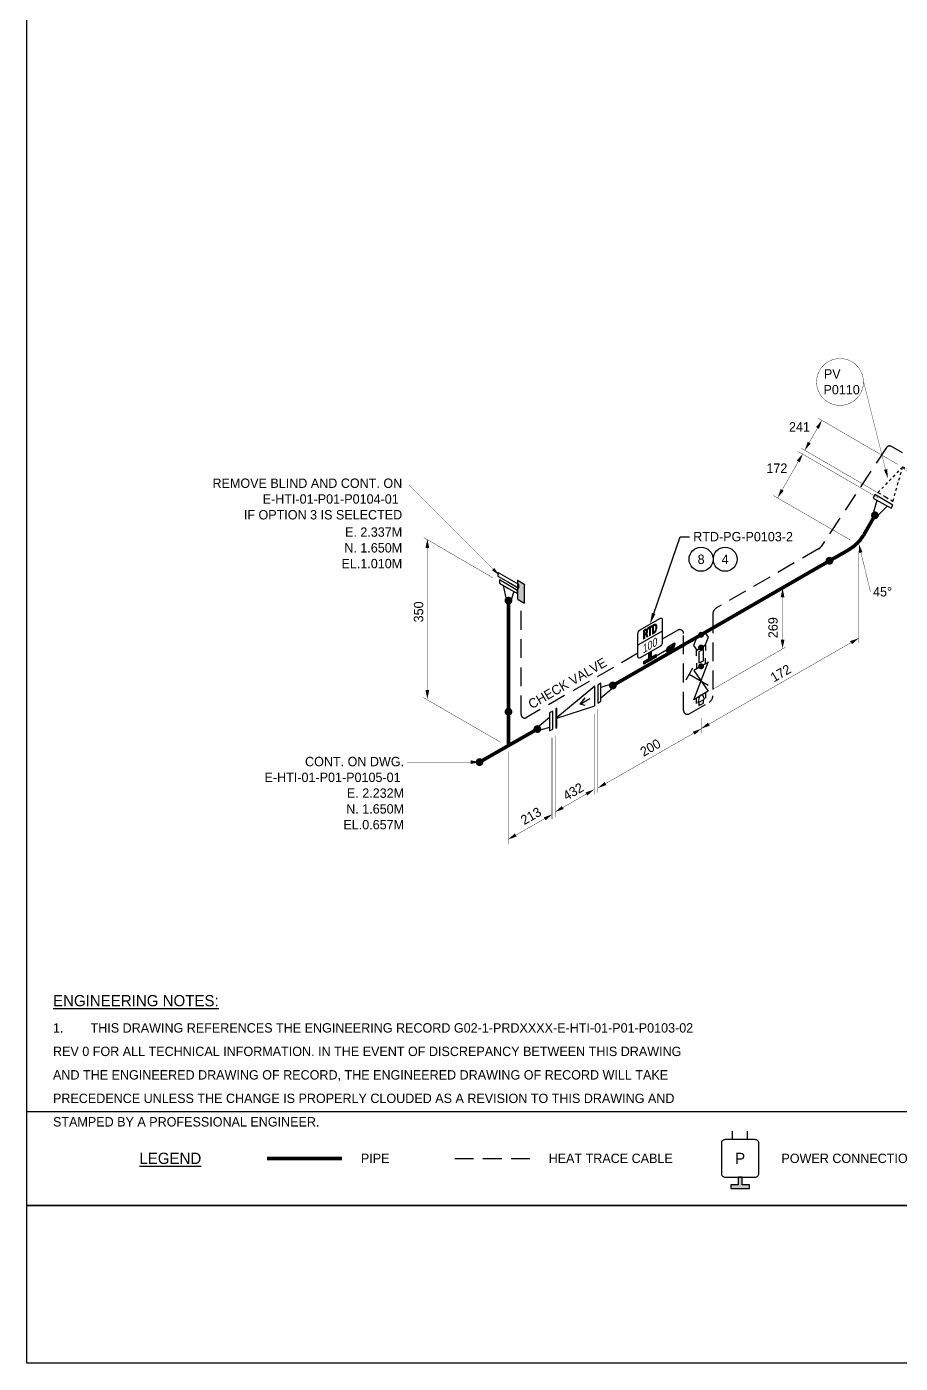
# Model space of a CAD drawing. Extents: x 0 to 847, y -42 to 494.
# Drawn here: x 0 to 232.7, y -42 to 313.8 of the extents above; entities that cross this region are included whole.
import ezdxf
from ezdxf import colors
from ezdxf.entities.mleader import LeaderData, LeaderLine
from ezdxf.enums import TextEntityAlignment as Align
from ezdxf.math import Vec2, Vec3

# ---------------------------------------------------------------- set-up
doc = ezdxf.new("R2010")
doc.units = 0
doc.header["$LTSCALE"] = 10
doc.header["$MEASUREMENT"] = 0
doc.linetypes.add('DASHED', pattern=[0.75, 0.5, -0.25])
doc.layers.get('Defpoints').update_dxf_attribs({"color": 9})
for name, color, linetype in [('DIMENSION', 2, 'Continuous'), ('ENGINEERING NOTE', 2, 'Continuous'), ('HEAT_TRACE', 3, 'DASHED'), ('PIPE', 7, 'Continuous'), ('SYMBOL-3', 3, 'Continuous'), ('TABLE-1', 1, 'Continuous'), ('TEXT-2', 2, 'Continuous'), ('TEXT2', 40, 'Continuous'), ('TITLE', 7, 'Continuous'), ('WELDS', 7, 'Continuous'), ('Wipeout', 7, 'Continuous')]:
    doc.layers.add(name, color=color, linetype=linetype)
doc.styles.add('framdcn', font='', dxfattribs={"height": 2.4})
doc.styles.add('Scovan Elec', font='')
doc.styles.get("Standard").update_dxf_attribs({"font": ''})
doc.styles.get('framdcn').set_extended_font_data('Franklin Gothic Medium Cond')
doc.styles.get('Scovan Elec').set_extended_font_data('Franklin Gothic Medium Cond')
doc.styles.get('Standard').set_extended_font_data('Franklin Gothic Medium Cond')

# ---------------------------------------------------------------- blocks, each defined once
blk = doc.blocks.new('*U12')
at = {"layer": 'SYMBOL-3'}
h = blk.add_hatch(color=256, dxfattribs=at)
h.dxf.hatch_style = 1
h.paths.add_polyline_path([(190.5, 47.54), (190.5, 49.54), (189.5, 49.54), (189.5, 47.54), (187.5, 47.54), (187.5, 46.54), (192.5, 46.54), (192.5, 47.54)])
at = {"layer": 'Defpoints'}
blk.add_lwpolyline([(189.5, 49.54), (189.5, 47.54), (187.5, 47.54), (187.5, 46.54), (192.5, 46.54), (192.5, 47.54), (190.5, 47.54), (190.5, 49.54)], close=True, dxfattribs=at)
at = {"layer": 'HEAT_TRACE', "linetype": 'DASHED'}
blk.add_line((114, 54.54), (134, 54.54), dxfattribs=at)
at = {"layer": 'PIPE', "const_width": 0.95}
blk.add_lwpolyline([(64, 54.54), (84, 54.54)], dxfattribs=at)
at = {"layer": 'SYMBOL-3'}
for p, q in [((188, 59.81), (188, 61.81)), ((192, 59.81), (192, 61.81))]:
    blk.add_line(p, q, dxfattribs=at)
blk.add_lwpolyline([(185, 58.54), (185, 50.54, 0.414214), (186, 49.54), (194, 49.54, 0.414214), (195, 50.54), (195, 58.54, 0.414214), (194, 59.54), (186, 59.54, 0.414214)], format="xyb", close=True, dxfattribs=at)
at = {"layer": 'TABLE-1'}
blk.add_lwpolyline([(0, 67.04), (843.77, 67.04)], dxfattribs=at)
at = {"layer": 'TEXT-2'}
blk.add_text('P', height=3, rotation=360, dxfattribs=at).set_placement((190, 54.54), align=Align.MIDDLE)
at = {"layer": 'TEXT-2', "attachment_point": 4, "style": 'Scovan Elec'}
for s, insert, char_height in [('{\\LLEGEND}', (30, 54.54), 3), ('PIPE', (89, 54.54), 2.5), ('HEAT TRACE CABLE', (139, 54.54), 2.5), ('POWER CONNECTION KIT', (201, 54.54), 2.5)]:
    blk.add_mtext(s, dxfattribs=dict(at, insert=insert, char_height=char_height))
blk = doc.blocks.new('block1')
at = {"layer": 'TEXT2'}
blk.add_hatch(color=256, dxfattribs=at).paths.add_polyline_path([(0, 0), (-2.4, -0.5), (-2.4, 0.5)])
at = {"layer": 'TEXT2', "linetype": 'ByBlock', "const_width": 0.1, "flags": 128}
blk.add_lwpolyline([(-19.2, 0), (0, 0)], dxfattribs=at)
blk = doc.blocks.new('block2')
at = {"layer": 'TEXT2', "style": 'framdcn'}
for s, p in [('E. 2.232M', (0, 0)), ('N. 1.650M', (0, -4.2)), ('EL.0.657M', (0, -8.4))]:
    blk.add_text(s, height=2.5, dxfattribs=at).set_placement(p, align=Align.RIGHT)
blk = doc.blocks.new('block5')
at = {"layer": 'TEXT2', "style": 'framdcn'}
for s, p in [('E. 2.337M', (0, 0)), ('N. 1.650M', (0, -4.2)), ('EL.1.010M', (0, -8.4))]:
    blk.add_text(s, height=2.5, dxfattribs=at).set_placement(p, align=Align.RIGHT)
blk = doc.blocks.new('block6')
at = {"layer": 'TEXT2'}
blk.add_hatch(color=256, dxfattribs=at).paths.add_polyline_path([(0, 0), (-2, 1.4), (-1.4, 2)])
at = {"layer": 'TEXT2', "linetype": 'ByBlock', "const_width": 0.1, "flags": 128}
blk.add_lwpolyline([(-24, 24), (0, 0)], dxfattribs=at)
blk = doc.blocks.new('block14')
at = {"layer": 'TEXT2'}
blk.add_hatch(color=256, dxfattribs=at).paths.add_polyline_path([(0, 0), (1, -2.2), (0.1, -2.4)])
at = {"layer": 'TEXT2', "linetype": 'ByBlock', "const_width": 0.1, "flags": 128}
blk.add_lwpolyline([(3.1, -12.7), (0, 0)], dxfattribs=at)
blk = doc.blocks.new('block16')
at = {"layer": 'TEXT2'}
blk.add_hatch(color=256, dxfattribs=at).paths.add_polyline_path([(0, 0), (-1, 2.2), (-0.1, 2.4)])
at = {"layer": 'TEXT2', "linetype": 'ByBlock', "const_width": 0.1, "flags": 128}
blk.add_lwpolyline([(-6.4, 25.6), (0, 0)], dxfattribs=at)
blk = doc.blocks.new('block17')
at = {"layer": 'TEXT2', "style": 'framdcn'}
for s, p in [('PV', (0, 0)), ('P0110', (-0.1, -4.2))]:
    blk.add_text(s, height=2.5, dxfattribs=at).set_placement(p)
blk = doc.blocks.new('block50')
at = {"layer": 'PIPE', "linetype": 'ByBlock', "const_width": 0.95, "flags": 128}
for points in [[(7.7, 13.4), (7.7, 4.4)], [(15.4, 8.8), (7.7, 4.4)], [(7.7, 4.4), (0, 0)]]:
    blk.add_lwpolyline(points, dxfattribs=at)
at = {"flags": 1}
for tag in ['Tag', 'UCI', 'Pipe Ref', 'Description', 'Key']:
    blk.add_attdef(tag, (0, 0), '', height=1, dxfattribs=at)
blk = doc.blocks.new('block51')
at = {"layer": 'PIPE', "linetype": 'ByBlock', "const_width": 0.95, "flags": 128}
blk.add_lwpolyline([(0, 29.6), (0, 0)], dxfattribs=at)
at = {"flags": 1}
for tag in ['Tag', 'UCI', 'Pipe Ref', 'Description', 'Key']:
    blk.add_attdef(tag, (0, 0), '', height=1, dxfattribs=at)
blk = doc.blocks.new('block52')
at = {"layer": 'PIPE', "linetype": 'ByBlock', "flags": 128}
for points in [[(-2.4, 2.3), (-2.4, 1.4)], [(2.4, -0.5), (-2.4, 2.3)], [(-2.4, 1.4), (0, 0)], [(-0.5, -2.9), (-1.3, 0.8)], [(0, 0), (2.4, -1.3)], [(0.5, -3.5), (-0.5, -2.9)], [(1.4, -0.8), (0.5, -3.5)], [(2.4, -1.3), (2.4, -0.5)]]:
    blk.add_lwpolyline(points, dxfattribs=at)
at = {"flags": 1}
for tag in ['Tag', 'UCI', 'Pipe Ref', 'Description', 'Key']:
    blk.add_attdef(tag, (0, 0), '', height=1, dxfattribs=at)
blk = doc.blocks.new('block53')
at = {"layer": 'PIPE', "linetype": 'ByBlock', "flags": 128}
for points in [[(-2.8, 2.6), (-2.8, 1.6)], [(2.8, -0.6), (-2.8, 2.6)], [(-2.8, 1.6), (0, 0)], [(0, 0), (2.8, -1.6)], [(2.8, -1.6), (2.8, -0.6)]]:
    blk.add_lwpolyline(points, dxfattribs=at)
at = {"flags": 1}
for tag in ['Tag', 'UCI', 'Pipe Ref', 'Description', 'Key']:
    blk.add_attdef(tag, (0, 0), '', height=1, dxfattribs=at)
blk = doc.blocks.new('block54')
at = {"layer": 'PIPE', "linetype": 'ByBlock', "flags": 128}
for points in [[(-3.2, -1.4), (0, 1.3)], [(0.9, 2.9), (0, 2.4)], [(0, 2.4), (0, 0)], [(0, 0), (0, -2.4)], [(0.9, -1.9), (0.9, 2.9)], [(-3.2, -2.4), (-3.2, -1.4)], [(0, -1.5), (-3.2, -2.4)], [(0, -2.4), (0.9, -1.9)]]:
    blk.add_lwpolyline(points, dxfattribs=at)
at = {"flags": 1}
for tag in ['Tag', 'UCI', 'Pipe Ref', 'Description', 'Key']:
    blk.add_attdef(tag, (0, 0), '', height=1, dxfattribs=at)
blk = doc.blocks.new('block55')
at = {"layer": 'PIPE', "linetype": 'ByBlock', "flags": 128}
for points in [[(10.4, 8.6), (0, 0)], [(10.4, 3.4), (10.4, 8.6)], [(6.5, 3.8), (7.8, 5.5)], [(6.5, 3.8), (9.1, 5.3)], [(7.8, 3.5), (6.5, 3.8)], [(0, 0), (10.4, 3.4)], [(0.3, 2.8), (0, 2.6)], [(0, 2.6), (0, 0)], [(0, 0), (0, -2.6)], [(0.3, -2.4), (0.3, 2.8)], [(0, -2.6), (0.3, -2.4)]]:
    blk.add_lwpolyline(points, dxfattribs=at)
at = {"flags": 1}
for tag in ['Tag', 'UCI', 'Pipe Ref', 'Description', 'Key']:
    blk.add_attdef(tag, (0, 0), '', height=1, dxfattribs=at)
blk = doc.blocks.new('block56')
at = {"layer": 'PIPE', "linetype": 'ByBlock', "flags": 128}
for points in [[(0.8, 2.9), (0, 2.4)], [(0, 2.4), (0, 0)], [(0, 0), (0, -2.4)], [(0.8, -1.9), (0.8, 2.9)], [(4.1, 2.8), (0.8, 1.8)], [(0.8, -1), (4.1, 1.8)], [(4.1, 1.8), (4.1, 2.8)], [(0, -2.4), (0.8, -1.9)]]:
    blk.add_lwpolyline(points, dxfattribs=at)
at = {"flags": 1}
for tag in ['Tag', 'UCI', 'Pipe Ref', 'Description', 'Key']:
    blk.add_attdef(tag, (0, 0), '', height=1, dxfattribs=at)
blk = doc.blocks.new('block57')
at = {"layer": 'PIPE', "linetype": 'ByBlock', "const_width": 0.95, "flags": 128}
blk.add_lwpolyline([(23.5, 13.5), (0, 0)], dxfattribs=at)
at = {"flags": 1}
for tag in ['Tag', 'UCI', 'Pipe Ref', 'Description', 'Key']:
    blk.add_attdef(tag, (0, 0), '', height=1, dxfattribs=at)
blk = doc.blocks.new('block58')
at = {"layer": 'PIPE', "linetype": 'ByBlock', "flags": 128}
for points in [[(0, 0), (-1.1, -0.6)], [(1.1, 0.6), (0, 0)], [(2, -0.6), (1.1, 0.6)], [(-1.1, -0.6), (-2, -2.9)], [(-2, -2.9), (-1.1, -4.1)], [(-1.2, -4.1), (1.2, -2.7)], [(-1.1, -4.1), (1.1, -2.8)], [(1.1, -2.8), (2, -0.6)], [(1.2, -2.7), (1.2, -4.2)], [(-1.2, -5.6), (-1.2, -4.1)]]:
    blk.add_lwpolyline(points, dxfattribs=at)
at = {"flags": 1}
for tag in ['Tag', 'UCI', 'Pipe Ref', 'Description', 'Key']:
    blk.add_attdef(tag, (0, 0), '', height=1, dxfattribs=at)
blk = doc.blocks.new('block59')
at = {"layer": 'PIPE', "linetype": 'ByBlock', "flags": 128}
for points in [[(0, 0), (-0.6, -0.3)], [(0.6, 0.3), (0, 0)], [(0.6, -2.7), (0.6, 0.3)], [(-0.6, -0.3), (-0.6, -3.3)], [(-0.6, -3.3), (0.6, -2.7)]]:
    blk.add_lwpolyline(points, dxfattribs=at)
at = {"flags": 1}
for tag in ['Tag', 'UCI', 'Pipe Ref', 'Description', 'Key']:
    blk.add_attdef(tag, (0, 0), '', height=1, dxfattribs=at)
blk = doc.blocks.new('block60')
at = {"layer": 'PIPE', "linetype": 'ByBlock', "flags": 128}
for points in [[(0, -1.5), (0, 0)], [(-3.5, -2.7), (-5.3, -5.9)], [(-3.1, -11.1), (0.7, -1.1)], [(-1.2, -2.2), (-3.1, -3.3)], [(-3.1, -3.3), (0.7, -8.8)], [(-2.4, -1.4), (-2.4, -2.9)], [(-2.4, -2.9), (0, -1.5)], [(0.7, -1.1), (-1.2, -2.2)], [(-4.4, -4.3), (0.7, -7.2)], [(0.7, -8.8), (-3.1, -11.1)], [(-2.4, -10.6), (0, -9.2)], [(-2.4, -12.1), (-2.4, -10.6)], [(0, -9.2), (0, -10.7)]]:
    blk.add_lwpolyline(points, dxfattribs=at)
at = {"flags": 1}
for tag in ['Tag', 'UCI', 'Pipe Ref', 'Description', 'Key']:
    blk.add_attdef(tag, (0, 0), '', height=1, dxfattribs=at)
blk = doc.blocks.new('block61')
at = {"layer": 'PIPE', "linetype": 'ByBlock', "flags": 128}
for points in [[(0, 0), (-0.4, -0.2)], [(0.4, 0.2), (0, 0)], [(0.9, -1), (0.4, 0.2)], [(-0.4, -0.2), (-0.9, -2)], [(-0.9, -2), (0.9, -1)], [(-0.6, -1.8), (-0.6, -2.7)], [(-0.6, -2.7), (0.6, -2.1)], [(0.6, -2.1), (0.6, -1.2)]]:
    blk.add_lwpolyline(points, dxfattribs=at)
at = {"flags": 1}
for tag in ['Tag', 'UCI', 'Pipe Ref', 'Description', 'Key']:
    blk.add_attdef(tag, (0, 0), '', height=1, dxfattribs=at)
blk = doc.blocks.new('block62')
at = {"layer": 'PIPE', "linetype": 'ByBlock', "const_width": 0.95, "flags": 128}
blk.add_lwpolyline([(34.2, 19.7), (0, 0)], dxfattribs=at)
at = {"flags": 1}
for tag in ['Tag', 'UCI', 'Pipe Ref', 'Description', 'Key']:
    blk.add_attdef(tag, (0, 0), '', height=1, dxfattribs=at)
blk = doc.blocks.new('block63')
at = {"layer": 'PIPE', "linetype": 'ByBlock', "const_width": 0.95, "flags": 128}
for points in [[(12.59, -0.49), (9.69, -5.59)], [(9.69, -5.59), (9.69, -5.6), (8.57, -7.19), (7.19, -8.57), (5.59, -9.69)], [(5.59, -9.69), (0.49, -12.59)]]:
    blk.add_lwpolyline(points, dxfattribs=at)
at = {"flags": 1}
for tag in ['Tag', 'UCI', 'Pipe Ref', 'Description', 'Key']:
    blk.add_attdef(tag, (0, 0), '', height=1, dxfattribs=at)
blk = doc.blocks.new('block64')
at = {"layer": 'PIPE', "linetype": 'ByBlock', "flags": 128}
for points in [[(-1.9, 2.3), (-2.4, 1.4)], [(-2.4, 1.4), (0, 0)], [(-2.4, -2.9), (-1.3, 0.8)], [(2.9, -0.5), (-1.9, 2.3)], [(0, 0), (2.4, -1.3)], [(-1.4, -3.5), (-2.4, -2.9)], [(1.4, -0.8), (-1.4, -3.5)], [(2.4, -1.3), (2.9, -0.5)]]:
    blk.add_lwpolyline(points, dxfattribs=at)
at = {"flags": 1}
for tag in ['Tag', 'UCI', 'Pipe Ref', 'Description', 'Key']:
    blk.add_attdef(tag, (0, 0), '', height=1, dxfattribs=at)
blk = doc.blocks.new('block66')
at = {"layer": 'PIPE', "flags": 128}
for points in [[(4.6, 8), (4, 7.4)], [(4.4, 7.3), (4.6, 8)], [(5.2, 7.7), (4.6, 7.9)], [(4.6, 7.9), (5.2, 7.4)], [(6.4, 7.3), (5.8, 7.5)], [(0.5, 3.8), (0, 3.2)], [(1.5, 4.8), (1, 4.3)], [(2.5, 5.9), (2, 5.3)], [(3.5, 6.9), (3, 6.4)], [(3.2, 3.1), (3.4, 3.8)], [(3.6, 4.5), (3.8, 5.2)], [(4, 5.9), (4.2, 6.6)], [(5.7, 7), (6.2, 6.5)], [(6.8, 6.1), (7.3, 5.7)], [(7.6, 7), (7, 7.1)], [(7.8, 5.2), (8.4, 4.8)], [(8.9, 6.6), (8.2, 6.8)], [(8.9, 4.3), (9.4, 3.9)], [(10.1, 6.2), (9.5, 6.4)], [(11.3, 5.8), (10.7, 6)], [(12.5, 5.4), (11.9, 5.6)], [(12.6, 4.5), (12.6, 5.3)], [(12.6, 2.9), (12.6, 3.7)], [(-1.5, 1.7), (-2, 1.2)], [(-2, 1.2), (-1.3, 0.8)], [(-0.5, 2.7), (-1, 2.2)], [(-0.6, 0.4), (0, 0)], [(0, 0), (0.7, -0.4)], [(2.4, 0.3), (2.6, 1)], [(2.8, 1.7), (3, 2.4)], [(10, 3.5), (10.5, 3)], [(11, 2.6), (11.6, 2.1)], [(12.1, 1.7), (12.6, 1.3)], [(12.6, 1.3), (12.6, 2.1)], [(1.4, -0.8), (2, -1.2)], [(2, -1.2), (2.2, -0.4)]]:
    blk.add_lwpolyline(points, dxfattribs=at)
at = {"flags": 1}
for tag in ['Tag', 'UCI', 'Pipe Ref', 'Description', 'Key']:
    blk.add_attdef(tag, (0, 0), '', height=1, dxfattribs=at)
blk = doc.blocks.new('block108')
at = {"layer": 'WELDS'}
h = blk.add_hatch(color=256, dxfattribs=at)
edge = h.paths.add_edge_path(flags=0)
edge.add_arc((0, 0), 1.05, 0, 360)
at = {"flags": 1}
for tag in ['Tag', 'UCI', 'Pipe Ref', 'Description', 'Key']:
    blk.add_attdef(tag, (0, 0), '', height=1, dxfattribs=at)
blk = doc.blocks.new('block109')
at = {"layer": 'WELDS'}
h = blk.add_hatch(color=256, dxfattribs=at)
edge = h.paths.add_edge_path(flags=0)
edge.add_arc((0, 0), 1.05, 0, 360)
at = {"flags": 1}
for tag in ['Tag', 'UCI', 'Pipe Ref', 'Description', 'Key']:
    blk.add_attdef(tag, (0, 0), '', height=1, dxfattribs=at)
blk = doc.blocks.new('block110')
at = {"layer": 'WELDS'}
h = blk.add_hatch(color=256, dxfattribs=at)
edge = h.paths.add_edge_path(flags=0)
edge.add_arc((0, 0), 1.05, 0, 360)
at = {"flags": 1}
for tag in ['Tag', 'UCI', 'Pipe Ref', 'Description', 'Key']:
    blk.add_attdef(tag, (0, 0), '', height=1, dxfattribs=at)
blk = doc.blocks.new('block111')
at = {"layer": 'WELDS'}
h = blk.add_hatch(color=256, dxfattribs=at)
edge = h.paths.add_edge_path(flags=0)
edge.add_arc((0, 0), 1.05, 0, 360)
at = {"flags": 1}
for tag in ['Tag', 'UCI', 'Pipe Ref', 'Description', 'Key']:
    blk.add_attdef(tag, (0, 0), '', height=1, dxfattribs=at)
blk = doc.blocks.new('block112')
at = {"layer": 'WELDS'}
h = blk.add_hatch(color=256, dxfattribs=at)
edge = h.paths.add_edge_path(flags=0)
edge.add_arc((0, 0), 1.05, 0, 360)
at = {"flags": 1}
for tag in ['Tag', 'UCI', 'Pipe Ref', 'Description', 'Key']:
    blk.add_attdef(tag, (0, 0), '', height=1, dxfattribs=at)
blk = doc.blocks.new('block113')
at = {"layer": 'WELDS'}
h = blk.add_hatch(color=256, dxfattribs=at)
edge = h.paths.add_edge_path(flags=0)
edge.add_arc((0, 0), 0.8, 0, 360)
at = {"flags": 1}
for tag in ['Tag', 'UCI', 'Pipe Ref', 'Description', 'Key']:
    blk.add_attdef(tag, (0, 0), '', height=1, dxfattribs=at)
blk = doc.blocks.new('block114')
at = {"layer": 'WELDS'}
h = blk.add_hatch(color=256, dxfattribs=at)
edge = h.paths.add_edge_path(flags=0)
edge.add_arc((0, 0), 0.8, 0, 360)
at = {"flags": 1}
for tag in ['Tag', 'UCI', 'Pipe Ref', 'Description', 'Key']:
    blk.add_attdef(tag, (0, 0), '', height=1, dxfattribs=at)
blk = doc.blocks.new('block115')
at = {"layer": 'WELDS'}
h = blk.add_hatch(color=256, dxfattribs=at)
edge = h.paths.add_edge_path(flags=0)
edge.add_arc((0, 0), 0.8, 0, 360)
at = {"flags": 1}
for tag in ['Tag', 'UCI', 'Pipe Ref', 'Description', 'Key']:
    blk.add_attdef(tag, (0, 0), '', height=1, dxfattribs=at)
blk = doc.blocks.new('block116')
at = {"layer": 'WELDS'}
h = blk.add_hatch(color=256, dxfattribs=at)
edge = h.paths.add_edge_path(flags=0)
edge.add_arc((0, 0), 1.05, 0, 360)
at = {"flags": 1}
for tag in ['Tag', 'UCI', 'Pipe Ref', 'Description', 'Key']:
    blk.add_attdef(tag, (0, 0), '', height=1, dxfattribs=at)
blk = doc.blocks.new('block117')
at = {"layer": 'WELDS'}
h = blk.add_hatch(color=256, dxfattribs=at)
edge = h.paths.add_edge_path(flags=0)
edge.add_arc((0, 0), 1.05, 0, 360)
at = {"flags": 1}
for tag in ['Tag', 'UCI', 'Pipe Ref', 'Description', 'Key']:
    blk.add_attdef(tag, (0, 0), '', height=1, dxfattribs=at)
blk = doc.blocks.new('*U165')
blk.add_wipeout([(0, 3.2), (-0.4, 3.17), (-0.8, 3.1), (-1.18, 2.98), (-1.54, 2.8), (-1.88, 2.59), (-2.19, 2.33), (-2.47, 2.04), (-2.7, 1.71), (-2.9, 1.36), (-3.04, 0.99), (-3.14, 0.6), (-3.19, 0.2), (-3.19, -0.2), (-3.14, -0.6), (-3.04, -0.99), (-2.9, -1.36), (-2.7, -1.71), (-2.47, -2.04), (-2.19, -2.33), (-1.88, -2.59), (-1.54, -2.8), (-1.18, -2.98), (-0.8, -3.1), (-0.4, -3.17), (0, -3.2), (0.4, -3.17), (0.8, -3.1), (1.18, -2.98), (1.54, -2.8), (1.88, -2.59), (2.19, -2.33), (2.47, -2.04), (2.7, -1.71), (2.9, -1.36), (3.04, -0.99), (3.14, -0.6), (3.19, -0.2), (3.19, 0.2), (3.14, 0.6), (3.04, 0.99), (2.9, 1.36), (2.7, 1.71), (2.47, 2.04), (2.19, 2.33), (1.88, 2.59), (1.54, 2.8), (1.18, 2.98), (0.8, 3.1), (0.4, 3.17)]).dxf.layer = 'Wipeout'
blk.add_circle((0, 0), 3.2)
at = {"color": 2}
blk.add_attdef('TAG1', text='', height=2.5, dxfattribs=at).set_placement((0, 0), align=Align.MIDDLE)
blk.add_attdef('TAG2', text='', height=2.5, dxfattribs=at).set_placement((3, -3), align=Align.MIDDLE_LEFT)
blk = doc.blocks.new('*U166')
blk.add_wipeout([(0, 3.2), (-0.4, 3.17), (-0.8, 3.1), (-1.18, 2.98), (-1.54, 2.8), (-1.88, 2.59), (-2.19, 2.33), (-2.47, 2.04), (-2.7, 1.71), (-2.9, 1.36), (-3.04, 0.99), (-3.14, 0.6), (-3.19, 0.2), (-3.19, -0.2), (-3.14, -0.6), (-3.04, -0.99), (-2.9, -1.36), (-2.7, -1.71), (-2.47, -2.04), (-2.19, -2.33), (-1.88, -2.59), (-1.54, -2.8), (-1.18, -2.98), (-0.8, -3.1), (-0.4, -3.17), (0, -3.2), (0.4, -3.17), (0.8, -3.1), (1.18, -2.98), (1.54, -2.8), (1.88, -2.59), (2.19, -2.33), (2.47, -2.04), (2.7, -1.71), (2.9, -1.36), (3.04, -0.99), (3.14, -0.6), (3.19, -0.2), (3.19, 0.2), (3.14, 0.6), (3.04, 0.99), (2.9, 1.36), (2.7, 1.71), (2.47, 2.04), (2.19, 2.33), (1.88, 2.59), (1.54, 2.8), (1.18, 2.98), (0.8, 3.1), (0.4, 3.17)]).dxf.layer = 'Wipeout'
blk.add_circle((0, 0), 3.2)
at = {"color": 2}
blk.add_attdef('TAG1', text='', height=2.5, dxfattribs=at).set_placement((0, 0), align=Align.MIDDLE)
blk.add_attdef('TAG2', text='', height=2.5, dxfattribs=at).set_placement((3, -3), align=Align.MIDDLE_LEFT)
blk = doc.blocks.new('*U154')
h = blk.add_hatch(color=7)
h.dxf.hatch_style = 1
h.paths.add_polyline_path([(-0.63, 2.01), (-0.63, 2.14), (-0.68, 2.31), (-0.76, 2.42), (-0.86, 2.45), (-1, 2.43), (-1.18, 2.35), (-1.7, 2.05), (-1.7, -0.26), (-1.41, -0.09), (-1.41, 0.87), (-1.14, 1.02), (-0.87, 0.22), (-0.56, 0.4), (-0.89, 1.25), (-0.8, 1.37), (-0.71, 1.57), (-0.64, 1.78)])
h.paths.add_polyline_path([(-0.94, 2.02), (-0.91, 1.85), (-0.91, 1.74), (-0.98, 1.52), (-1.04, 1.43), (-1.19, 1.29), (-1.41, 1.17), (-1.41, 1.92), (-1.17, 2.06), (-1.02, 2.1)], flags=16)
h.paths.add_polyline_path([(-0.54, 2.72), (-0.54, 2.4), (-0.15, 2.62), (-0.15, 0.63), (0.13, 0.8), (0.13, 2.79), (0.52, 3.01), (0.52, 3.33)])
h.paths.add_polyline_path([(1.04, 3.63), (0.64, 3.41), (0.64, 1.09), (1.06, 1.33), (1.07, 1.34), (1.25, 1.46), (1.39, 1.6), (1.51, 1.76), (1.58, 1.88), (1.68, 2.09), (1.75, 2.33), (1.79, 2.52), (1.82, 2.74), (1.83, 2.97), (1.82, 3.16), (1.79, 3.34), (1.74, 3.51), (1.7, 3.59), (1.61, 3.7), (1.49, 3.76), (1.37, 3.76), (1.21, 3.72)])
h.paths.add_polyline_path([(1.23, 3.4), (1.34, 3.38), (1.42, 3.31), (1.48, 3.18), (1.51, 3), (1.53, 2.75), (1.51, 2.5), (1.48, 2.28), (1.42, 2.08), (1.34, 1.93), (1.21, 1.76), (1.05, 1.63), (0.93, 1.56), (0.93, 3.26), (1.09, 3.36)], flags=16)
h = blk.add_hatch(color=256)
h.dxf.hatch_style = 1
edge = h.paths.add_edge_path()
edge.add_ellipse((6.16, -2.26), major_axis=(0.23, 0.398), ratio=0.57735, start_angle=225, end_angle=281.3099)
edge.add_line((6.43, -2.31), (6.65, -1.81))
edge.add_ellipse((6.38, -1.76), major_axis=(0.23, 0.398), ratio=0.57735, start_angle=-78.6901, end_angle=45)
edge.add_line((6.38, -1.38), (4.88, -2.24))
edge.add_ellipse((4.88, -2.62), major_axis=(0.23, 0.398), ratio=0.57735, start_angle=45, end_angle=101.3099)
edge.add_line((4.61, -2.57), (4.4, -3.07))
edge.add_ellipse((4.67, -3.12), major_axis=(0.23, 0.398), ratio=0.57735, start_angle=101.3099, end_angle=225)
edge.add_line((4.67, -3.49), (6.16, -2.63))
h = blk.add_hatch(color=256)
h.dxf.hatch_style = 1
h.paths.add_polyline_path([(-0.32, -5.44), (-1.62, -6.19), (-1.62, -6.94), (1.62, -5.06), (1.62, -4.31), (0.32, -5.06), (0.32, -3.56), (-0.32, -3.94)])
blk.add_line((3.25, 1.88), (-3.25, -1.88))
at = {"extrusion": (0, 0.816497, 0.57735)}
for p, q in [((1.62, -4.69), (4.39, -3.09)), ((4.61, -2.57), (4.4, -3.07)), ((4.67, -3.49), (6.16, -2.63)), ((6.38, -1.38), (4.88, -2.24)), ((6.43, -2.31), (6.65, -1.81))]:
    blk.add_line(p, q, dxfattribs=at)
for points in [[(-2.6, 2.25), (2.6, 5.25)], [(3.25, 4.88), (3.25, -1.13)], [(-3.25, -4.88), (-3.25, 1.13)], [(2.6, -2.25), (-2.6, -5.25)]]:
    blk.add_lwpolyline(points)
blk.add_lwpolyline([(1.62, -4.31), (1.62, -5.06), (-1.62, -6.94), (-1.62, -6.19), (-0.32, -5.44), (-0.32, -3.94), (0.32, -3.56), (0.32, -5.06)], close=True)
at = {"extrusion": (0, 0, -1)}
for centre, start_param, end_param in [((2.6, 4.5), 2.356194, 3.926991), ((-2.6, 1.5), 0.785398, 2.356194), ((2.6, -1.5), 3.926991, 5.497787), ((-2.6, -4.5), 5.497787, 7.068583)]:
    blk.add_ellipse(centre, major_axis=(-0.459, -0.795), ratio=0.57735, start_param=start_param, end_param=end_param, dxfattribs=at)
for centre, start_param, end_param in [((4.67, -3.12), 1.768192, 3.926991), ((4.88, -2.62), 0.785398, 1.768192), ((6.16, -2.26), 3.926991, 4.909785), ((6.38, -1.76), -1.373401, 0.785398)]:
    blk.add_ellipse(centre, major_axis=(0.23, 0.398), ratio=0.57735, start_param=start_param, end_param=end_param)
at = {"layer": 'Defpoints', "lineweight": 0}
for p, q in [((-1.41, 1.92), (-1.19, 2.05)), ((-1.41, 1.17), (-1.41, 1.92)), ((-1.19, 1.29), (-1.41, 1.17)), ((-1.19, 2.05), (-1.17, 2.06)), ((-1.04, 1.43), (-1.19, 1.29)), ((-1.17, 2.06), (-1.02, 2.1)), ((-0.98, 1.52), (-1.04, 1.43)), ((-1.02, 2.1), (-0.94, 2.02)), ((-0.91, 1.74), (-0.98, 1.52)), ((-0.94, 2.02), (-0.91, 1.85)), ((-0.91, 1.85), (-0.91, 1.74)), ((0.93, 3.26), (1.05, 3.33)), ((0.93, 1.56), (0.93, 3.26)), ((1.05, 1.63), (0.93, 1.56)), ((1.05, 3.33), (1.1, 3.36)), ((1.21, 1.76), (1.05, 1.63)), ((1.1, 3.36), (1.23, 3.4)), ((1.34, 1.93), (1.21, 1.76)), ((1.23, 3.4), (1.34, 3.38)), ((1.34, 3.38), (1.42, 3.31)), ((1.42, 2.08), (1.34, 1.93)), ((1.42, 3.31), (1.48, 3.18)), ((1.48, 2.28), (1.42, 2.08)), ((1.48, 3.18), (1.51, 3)), ((1.51, 2.5), (1.48, 2.28)), ((1.51, 3), (1.53, 2.76)), ((1.53, 2.74), (1.51, 2.5)), ((1.53, 2.76), (1.53, 2.74))]:
    blk.add_line(p, q, dxfattribs=at)
for points in [[(0.64, 1.09), (1.06, 1.33), (1.07, 1.34), (1.25, 1.46), (1.39, 1.6), (1.51, 1.76), (1.58, 1.88), (1.68, 2.09), (1.75, 2.33), (1.79, 2.52), (1.82, 2.74), (1.83, 2.97), (1.82, 3.16), (1.79, 3.34), (1.74, 3.51), (1.7, 3.59), (1.61, 3.7), (1.49, 3.76), (1.37, 3.76), (1.21, 3.72), (1.04, 3.63), (0.64, 3.41)], [(-1.41, 0.87), (-1.14, 1.02), (-0.87, 0.22), (-0.56, 0.4), (-0.89, 1.25), (-0.8, 1.37), (-0.71, 1.57), (-0.64, 1.78), (-0.63, 2.01), (-0.63, 2.14), (-0.68, 2.31), (-0.76, 2.42), (-0.86, 2.45), (-1, 2.43), (-1.18, 2.35), (-1.7, 2.05), (-1.7, -0.26), (-1.41, -0.09)], [(0.52, 3.33), (-0.54, 2.72), (-0.54, 2.4), (-0.15, 2.62), (-0.15, 0.63), (0.13, 0.8), (0.13, 2.79), (0.52, 3.01)]]:
    blk.add_lwpolyline(points, close=True, dxfattribs=at)
at = {"color": 7, "oblique": 30}
blk.add_attdef('RTD_TAG2', text='', height=2, rotation=30, dxfattribs=at).set_placement((-0.49, -2.16), align=Align.MIDDLE)
blk = doc.blocks.new('*U181')
h = blk.add_hatch(color=256)
h.dxf.hatch_style = 1
edge = h.paths.add_edge_path()
edge.add_ellipse((-0.76, -1.81), major_axis=(0.153, -0.265), ratio=0.57735, start_angle=225, end_angle=315)
edge.add_line((-0.76, -2.06), (0.76, -2.94))
edge.add_ellipse((0.76, -2.69), major_axis=(0.153, -0.265), ratio=0.57735, start_angle=-45, end_angle=45)
edge.add_line((0.97, -2.81), (0.97, 1.69))
edge.add_ellipse((0.76, 1.81), major_axis=(0.153, -0.265), ratio=0.57735, start_angle=45, end_angle=135)
edge.add_line((0.76, 2.06), (-0.76, 2.94))
edge.add_ellipse((-0.76, 2.69), major_axis=(0.153, -0.265), ratio=0.57735, start_angle=135, end_angle=225)
edge.add_line((-0.97, 2.81), (-0.97, -1.69))
at = {"extrusion": (0.707107, -0.408248, 0.57735)}
for p, q in [((-0.97, 2.81), (-0.97, -1.69)), ((0.76, 2.06), (-0.76, 2.94)), ((0.97, -2.81), (0.97, 1.69)), ((-0.76, -2.06), (0.76, -2.94))]:
    blk.add_line(p, q, dxfattribs=at)
for centre, start_param, end_param in [((-0.76, 2.69), 2.356194, 3.926991), ((0.76, 1.81), 0.785398, 2.356194), ((-0.76, -1.81), 3.926991, 5.497787), ((0.76, -2.69), -0.785398, 0.785398)]:
    blk.add_ellipse(centre, major_axis=(0.153, -0.265), ratio=0.57735, start_param=start_param, end_param=end_param)

msp = doc.modelspace()

# ---------------------------------------------------------------- hatches: boundary and pattern name
at = {"layer": 'DIMENSION'}
for points in [[(211.8, 209), (211, 206.7), (210.2, 207.2)], [(207.2, 201), (208, 203.3), (208.8, 202.8)], [(206.7, 200.1), (205.9, 197.8), (205.1, 198.3)], [(200, 188.4), (200.8, 190.7), (201.6, 190.2)], [(106.7, 177.4), (107.2, 175), (106.2, 175)], [(201.3, 164.3), (201.8, 161.9), (200.8, 161.9)], [(201.3, 148.2), (200.8, 150.6), (201.8, 150.6)], [(221.6, 151), (219.8, 149.4), (219.3, 150.2)], [(106.7, 134.8), (106.2, 137.2), (107.2, 137.2)], [(179.6, 126.9), (181.4, 128.5), (181.9, 127.7)], [(179.7, 126.9), (177.9, 125.3), (177.4, 126.1)], [(151.1, 110.7), (149.3, 109.1), (148.8, 109.9)], [(152.1, 111.1), (153.9, 112.7), (154.4, 111.9)], [(140, 104.1), (138.2, 102.5), (137.7, 103.3)], [(140.7, 104.7), (142.5, 106.3), (143, 105.5)], [(128.2, 97.4), (130, 99), (130.5, 98.2)]]:
    msp.add_hatch(color=256, dxfattribs=at).paths.add_polyline_path(points)

# ---------------------------------------------------------------- linework, layer by layer
at = {"layer": 'DIMENSION', "linetype": 'ByBlock', "const_width": 0.1, "flags": 128}
for points in [[(211.8, 209), (207.2, 201)], [(231.9, 197.3), (210.7, 209.6)], [(206.7, 200.1), (200, 188.4)], [(226.8, 188.3), (205.6, 200.6)], [(227.4, 189.3), (206.2, 201.6)], [(219.4, 177.1), (198.8, 189)], [(124.1, 167.1), (105.7, 177.8)], [(106.7, 177.4), (106.7, 134.8)], [(221.6, 174.4), (221.6, 149.7)], [(200.3, 163.7), (202.3, 164.8)], [(201.3, 164.3), (201.3, 148.2)], [(221.6, 151), (179.6, 126.9)], [(182.9, 137.5), (202.1, 148.6)], [(126.2, 123.3), (105.6, 135.2)], [(152.1, 132.1), (152.1, 109.9)], [(151.2, 130.8), (151.2, 109.3)], [(179.6, 129.7), (179.6, 125.7)], [(139.9, 124.5), (139.9, 102.8)], [(140.8, 125), (140.8, 103.3)], [(179.7, 126.9), (152.1, 111.1)], [(128.2, 120.8), (128.2, 96.1)], [(151.1, 110.7), (140.7, 104.7)], [(140, 104.1), (128.2, 97.4)]]:
    msp.add_lwpolyline(points, dxfattribs=at)
at = {"layer": 'HEAT_TRACE'}
for p, q in [((228.98, 201.72), (211.57, 175.39)), ((252.75, 189.08), (230.31, 202.03)), ((131.64, 130.73), (131.64, 160.85)), ((182.73, 157.35), (182.73, 135.65)), ((162.75, 146.97), (133.14, 129.87)), ((176.44, 130.87), (181.73, 133.92))]:
    msp.add_line(p, q, dxfattribs=at)
msp.add_lwpolyline([(174.94, 131.73), (174.94, 152.27, 0.57735), (173.44, 153.13), (169.25, 150.72)], format="xyb", dxfattribs=at)
for centre, radius, start, end in [((229.81, 201.16), 1, 60, 146.5222), ((209.9, 176.5), 2, 300, 326.5222), ((184.73, 157.35), 2, 120, 180), ((180.73, 135.65), 2, 300, 360), ((175.94, 131.73), 1, 180, 300), ((132.64, 130.73), 1, 180, 300)]:
    msp.add_arc(centre, radius, start, end, dxfattribs=at)
at = {"layer": 'TEXT2', "linetype": 'ByBlock', "const_width": 0.1, "flags": 128}
msp.add_lwpolyline([(222.76, 218.11), (222.47, 217.06), (222.01, 216.07), (221.39, 215.18), (220.62, 214.41), (219.72, 213.79), (218.74, 213.33), (217.69, 213.04), (216.6, 212.95), (215.51, 213.04), (214.46, 213.33), (213.47, 213.79), (212.58, 214.41), (211.81, 215.18), (211.19, 216.07), (210.73, 217.06), (210.44, 218.11), (210.35, 219.2), (210.44, 220.29), (210.73, 221.34), (211.19, 222.32), (211.81, 223.22), (212.58, 223.99), (213.47, 224.61), (214.46, 225.07), (215.51, 225.36), (216.6, 225.45), (217.69, 225.36), (218.74, 225.07), (219.72, 224.61), (220.62, 223.99), (221.39, 223.22), (222.01, 222.32), (222.47, 221.34), (222.76, 220.29), (222.85, 219.2)], close=True, dxfattribs=at)
at = {"layer": 'TITLE'}
for points in [[(0, 494.34), (843.77, 494.34), (843.77, 0), (0, 0)], [(0, 0), (843.77, 0), (843.77, -42.04), (0, -42.04)]]:
    msp.add_lwpolyline(points, close=True, dxfattribs=at)

# ---------------------------------------------------------------- block references
at = {"layer": 'PIPE'}
for name, p in [('block66', (228.7, 188.6)), ('block64', (227.8, 186.9)), ('block63', (213.31, 184.19)), ('block62', (179.6, 151.9)), ('block53', (128.3, 165.9)), ('block52', (128.3, 164.2)), ('block51', (128.3, 131.4)), ('block57', (156.1, 138.4)), ('block58', (179.6, 151.9)), ('block59', (179.6, 147.7)), ('block60', (180.8, 145.7)), ('block56', (152.1, 136.1)), ('block55', (140.9, 129.6)), ('block61', (179.6, 135.8)), ('block50', (120.6, 118)), ('block54', (139.2, 128.7))]:
    msp.add_blockref(name, p, dxfattribs=at)
at = {"layer": 'SYMBOL-3'}
msp.add_blockref('*U181', (131.64, 163.35), dxfattribs=at)
msp.add_blockref('*U154', (166, 151), dxfattribs=at).add_auto_attribs({'RTD_TAG2': '100'})
at = {"layer": 'TEXT2'}
for name, p in [('block17', (212.3, 220.1)), ('block16', (229.3, 193.6)), ('block6', (125.9, 167.7)), ('block5', (100, 178)), ('block14', (221.6, 176.1)), ('block1', (120.6, 118)), ('block2', (100.5, 108.5))]:
    msp.add_blockref(name, p, dxfattribs=at)
at = {"layer": 'WELDS'}
for name, p in [('block117', (225.9, 183.7)), ('block116', (213.8, 171.6)), ('block110', (128.3, 161)), ('block113', (179.6, 151.9)), ('block114', (179.6, 148.5)), ('block115', (179.6, 143.5)), ('block112', (156.1, 138.4)), ('block109', (128.3, 131.4)), ('block111', (136, 126.8)), ('block108', (120.6, 118))]:
    msp.add_blockref(name, p, dxfattribs=at)

# ---------------------------------------------------------------- texts
at = {"layer": 'DIMENSION', "style": 'framdcn'}
for s, p in [('241', (203, 206)), ('172', (197, 195))]:
    msp.add_text(s, height=2.5, dxfattribs=at).set_placement(p)
for s, rotation, p in [('350', 90, (105.6, 155.2)), ('269', 90, (200, 151)), ('172', 30, (199, 139.2)), ('200', 30, (164.3, 119.4)), ('432', 30, (143.76, 107.7)), ('213', 30, (132.5, 101.2))]:
    msp.add_text(s, height=2.5, rotation=rotation, dxfattribs=at).set_placement(p)
at = {"layer": 'TEXT-2', "style": 'framdcn'}
msp.add_text('CHECK VALVE', height=2.5, rotation=30, dxfattribs=at).set_placement((144, 139), align=Align.MIDDLE_CENTER)
at = {"layer": 'TEXT2', "style": 'framdcn'}
for s, p in [('REMOVE BLIND AND CONT. ON', (100, 191)), ('E-HTI-01-P01-P0104-01 ', (100, 186.8)), ('IF OPTION 3 IS SELECTED', (100, 182.6)), ('CONT. ON DWG.', (100.5, 116.9)), ('E-HTI-01-P01-P0105-01 ', (100.5, 112.7))]:
    msp.add_text(s, height=2.5, dxfattribs=at).set_placement(p, align=Align.RIGHT)
msp.add_text('45°', height=2.5, dxfattribs=at).set_placement((225.4, 162.1))

# ---------------------------------------------------------------- leaders
at = {"layer": 'TEXT-2'}
ml = msp.add_multileader_mtext('Standard', dxfattribs=at)
ml.set_content('RTD-PG-P0103-2', color=256, style='Scovan Elec')
ml.set_leader_properties()
ml.build(insert=Vec2(0, 0))
ml.multileader.update_dxf_attribs({"dogleg_length": 2.5, "arrow_head_size": 3})
ctx = ml.context
ctx.base_point, ctx.char_height, ctx.arrow_head_size, ctx.landing_gap_size, ctx.plane_origin = Vec3(176.5, 178), 2.5, 3, 1, Vec3(93.77, 167.64)
notes = []
notes.append((ctx, [(1, (1, 1, 0), (174, 178), (1, 0), 2.5, [(0, [(166, 154.75)], 0, [])])]))
ctx.mtext.insert, ctx.mtext.flow_direction = Vec3(177.5, 179.27), 5
for ctx, leaders in notes:
    for number, flags, end, landing, length, lines in leaders:
        leader = LeaderData()
        leader.index, (leader.has_last_leader_line, leader.has_dogleg_vector, leader.attachment_direction) = number, flags
        leader.last_leader_point, leader.dogleg_vector, leader.dogleg_length = Vec3(end), Vec3(landing), length
        for number, points, colour, breaks in lines:
            line = LeaderLine()
            line.index, line.vertices, line.color, line.breaks = number, Vec3.list(points), colors.encode_raw_color(colour), breaks
            leader.lines.append(line)
        ctx.leaders.append(leader)

# ---------------------------------------------------------------- next in the draw order: block references
msp.add_blockref('*U12', (0, -42.04))
msp.add_blockref('*U165', (186, 172), dxfattribs=at).add_auto_attribs({'TAG1': '4'})

# ---------------------------------------------------------------- next in the draw order: block references
msp.add_blockref('*U166', (179.6, 172), dxfattribs=at).add_auto_attribs({'TAG1': '8'})

# ---------------------------------------------------------------- next in the draw order: texts
at = {"layer": 'ENGINEERING NOTE', "insert": (7, 56), "char_height": 2.5, "width": 172, "attachment_point": 1, "style": 'Scovan Elec'}
msp.add_mtext('\\pxsm1.5;{\\H1.2x;\\LENGINEERING NOTES:\\P\\pi-3,l3,s*,t3,36;}1.^ITHIS DRAWING REFERENCES THE ENGINEERING RECORD G02-1-PRDXXXX-E-HTI-01-P01-P0103-02 REV 0 FOR ALL TECHNICAL INFORMATION{\\H0.99999x;. IN THE EVENT OF DISCREPANCY BETWEEN THIS DRAWING AND THE ENGINEERED DRAWING OF RECORD, THE ENGINEERED DRAWING OF RECORD WILL TAKE PRECEDENCE UNLESS THE CHANGE IS PROPERLY CLOUDED AS A REVISION TO THIS DRAWING AND STAMPED BY A PROFESSIONAL ENGINEER.}', dxfattribs=at)

# ---------------------------------------------------------------- next in the draw order: linework, layer by layer
at = {"layer": 'HEAT_TRACE'}
msp.add_line((210.9, 174.76), (183.73, 159.08), dxfattribs=at)

doc.saveas('drawing.dxf')
